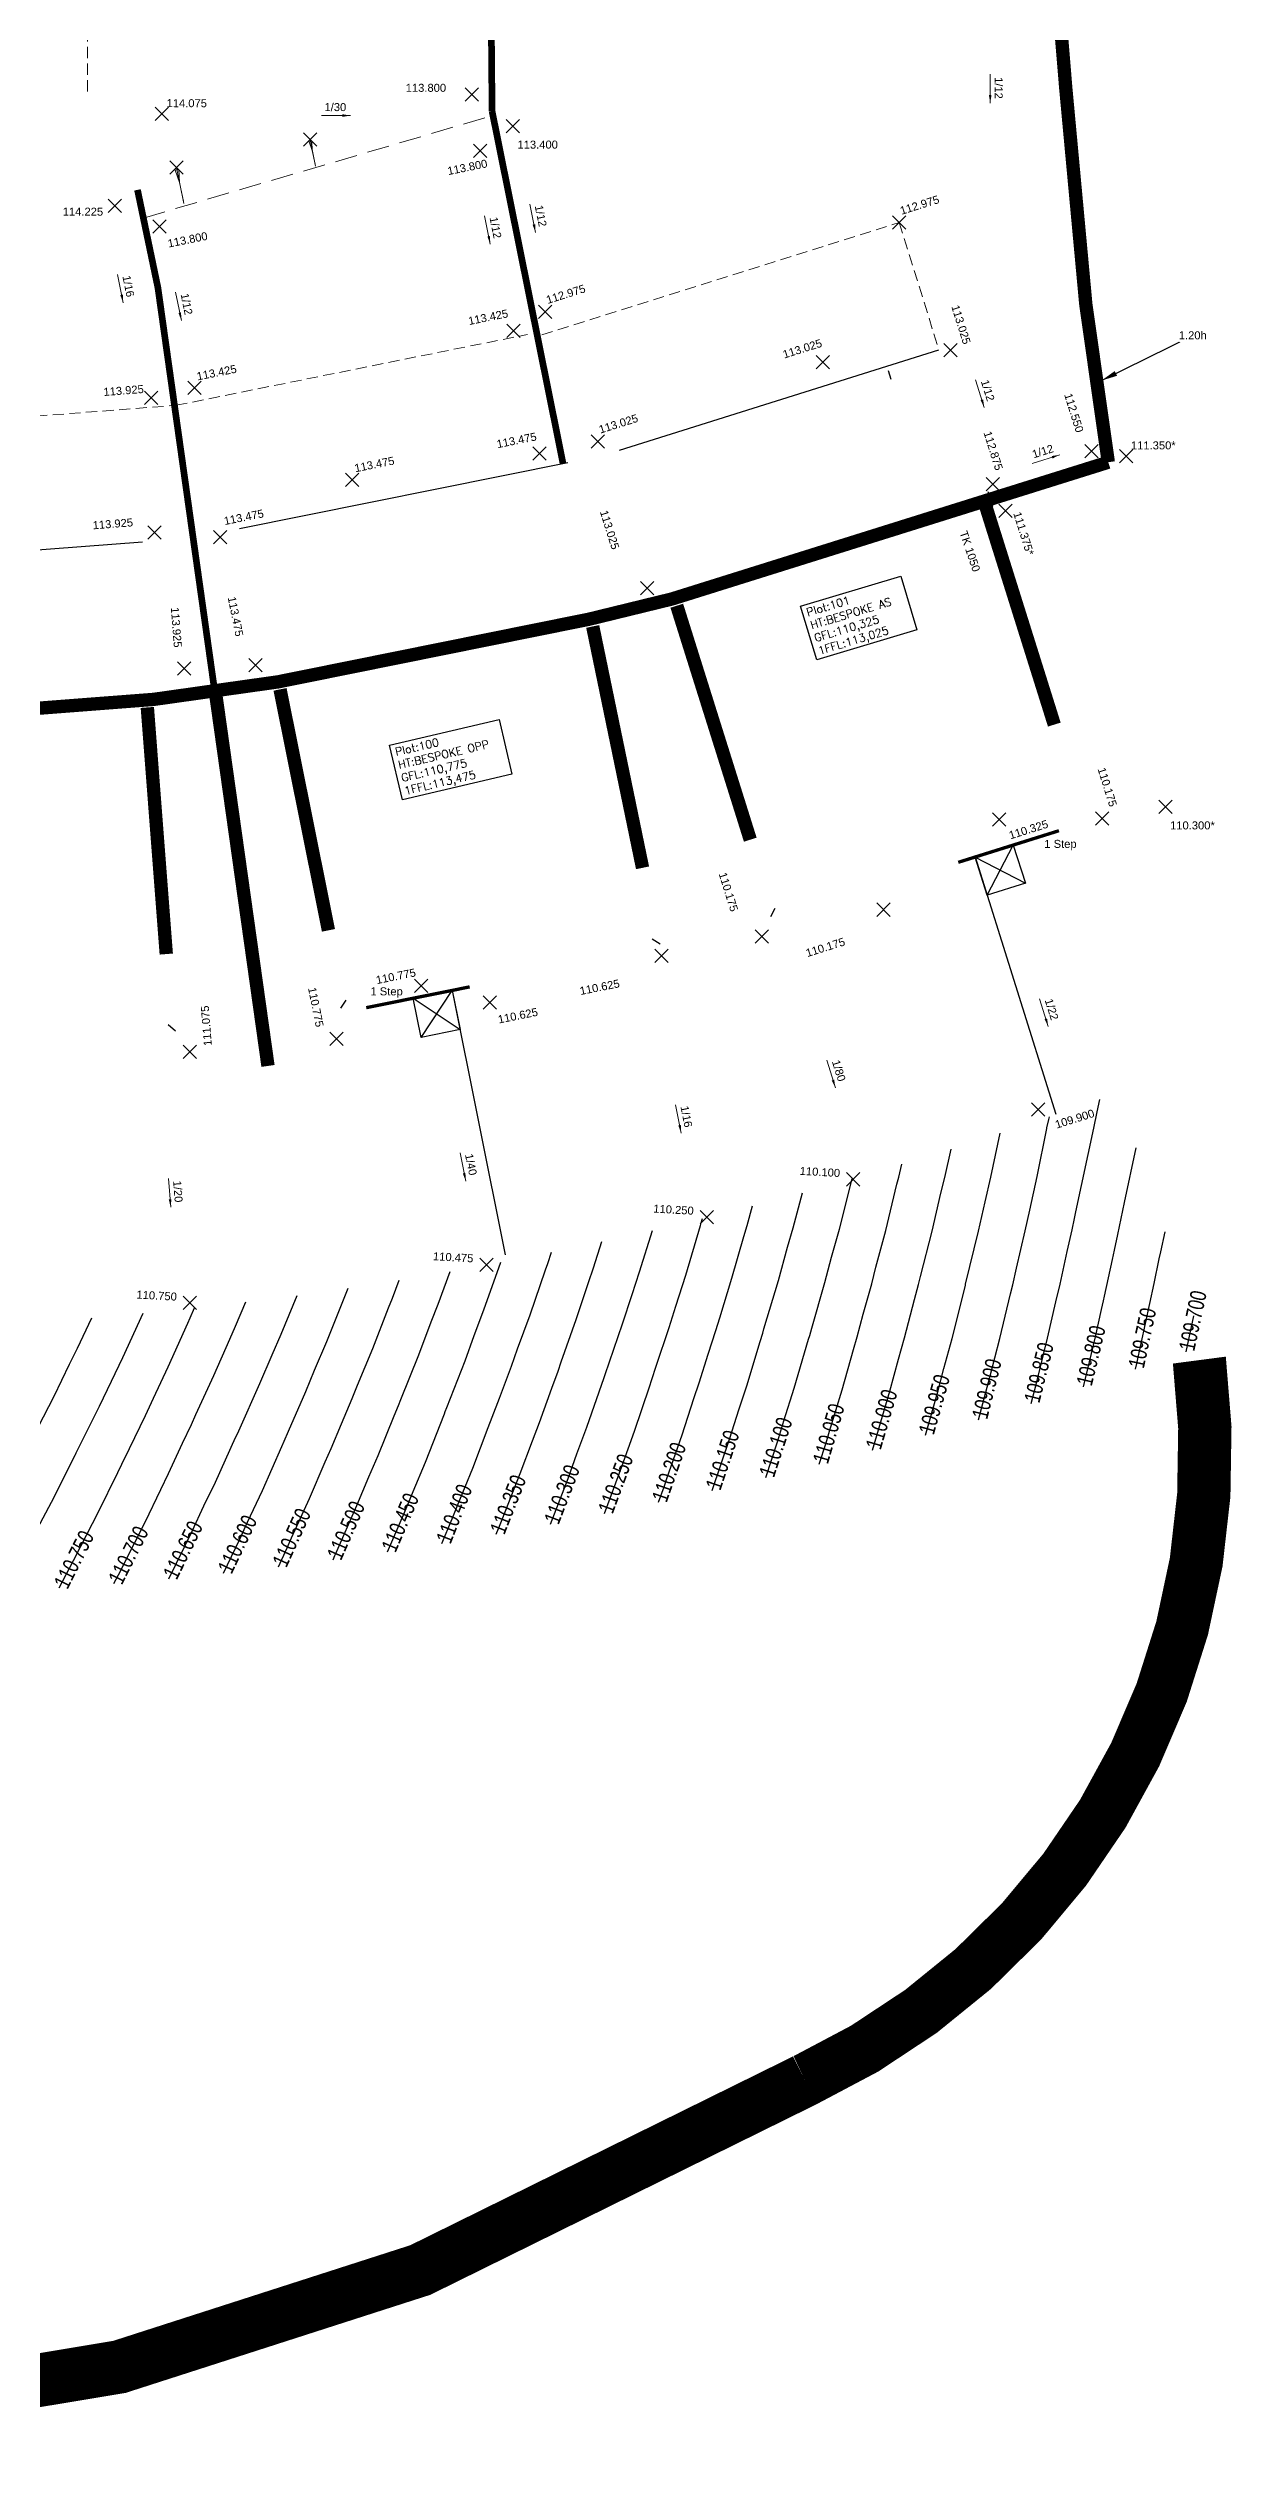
# Model space of a CAD drawing. Header units: metres. Extents: x 287878 to 288371, y 62805 to 63080.
# Drawn here: x 288110.6 to 288137.2, y 62805.3 to 62859.3 of the extents above; entities that cross this region are included whole.
import ezdxf
from ezdxf.enums import TextEntityAlignment as Align

# ---------------------------------------------------------------- set-up
doc = ezdxf.new("R2010")
doc.units = ezdxf.units.M
doc.header["$PDMODE"] = 3
doc.header["$PDSIZE"] = 0.15
doc.linetypes.add('DASHED', pattern=[1.4, 0.7, -0.7])
doc.linetypes.add('HIDDEN', pattern=[0.375, 0.25, -0.125])
doc.layers.get('0').transparency = 0.25
for name, color, linetype, lineweight in [('EXP - DESIGN LINES', 1, 'HIDDEN', 9), ('EXP - LEVELS TEXT', 3, 'Continuous', 18), ('EXP - RETAINING WALLS - 0.6m', 190, 'Continuous', 18), ('EXP - RETAINING WALLS GRAVEL BOARD', 151, 'FENCELINE2', 18), ('EXP - STEPS', 240, 'Continuous', 18), ('EXP - TANKING', 12, 'TANKING', 35), ('EXP - UNDERBUILD', 94, 'UNDERBUILD', 35), ('EXP-EW-BANKS&CUTTINGS', 251, 'HIDDEN', 18), ('EXP-EW-GRADIENTS', 3, 'Continuous', 18), ('EXP-EW-GRADIENTS-TEXT', 3, 'Continuous', 18), ('EXP-EW-LEVEL-LANDING', 1, 'Continuous', 25), ('EXP-EW-LEVELS-POINTS', 3, 'Continuous', 18), ('EXP-EW-LEVELS-TEXT', 3, 'Continuous', 18), ('EXP-EW-RETAINING-WALL-HEIGHTS', 3, 'Continuous', 18), ('EXP-LEVEL-LANDING', 1, 'Continuous', 25)]:
    doc.layers.add(name, color=color, linetype=linetype, lineweight=lineweight)
doc.layers.add('EXP-EW-BANKS&CUTTINGS-WORKING', color=255, linetype='Continuous', lineweight=18, plot=False)
doc.layers.add('EXP-EW-TANKING TEXT', color=3, linetype='Continuous', true_color=0x00ff00)
doc.layers.add('XREF - SOUTHERN CONTOURS$0$EXP_-_EW_-_CONT-PRIMARY', color=1, linetype='Continuous', true_color=0xff0000)
for name, color, linetype in [('Rollover', 72, 'DASHED'), ('XREF - SOUTHERN CONTOURS$0$EXP_-_EW_CONT-SECONDARY', 8, 'Continuous'), ('XREF - SOUTHERN CONTOURS$0$EXP_-_EW_CONT-SECONDARY TEXT', 8, 'Continuous'), ('XREF - SS - FFFL$0$EXP - PEN 1', 1, 'Continuous')]:
    doc.layers.add(name, color=color, linetype=linetype)
doc.layers.add('Working', color=181, linetype='Continuous', plot=False)
doc.styles.add('18 @ 1 to 200', font='arial.ttf', dxfattribs={"height": 0.36})
doc.styles.add('18 @ 1 to 500', font='arial.ttf', dxfattribs={"height": 0.9})
doc.styles.add('Century Gothic', font='arial.ttf')
doc.styles.add('XREF - SOUTHERN CONTOURS$0$ESTROAD', font='arial.ttf', dxfattribs={"width": 0.75})
doc.styles.add('XREF - SS - FFFL$0$Standard', font='simplex.shx')
doc.linetypes.add('FENCELINE2', pattern='A,6.35,-2.54,[132,ltypeshp.shx,S=2.54,R=0,X=-2.54,Y=0],-2.54,25.4', length=36.83)
doc.linetypes.add('TANKING', pattern='A,0.3,-0.1575,["V",Century Gothic,S=0.3,R=0,X=-0.1464,Y=-0.15],-0.1575', length=0.615)
doc.linetypes.add('UNDERBUILD', pattern='A,0.3,-0.1575,["O",Century Gothic,S=0.3,R=0,X=-0.181,Y=-0.15],-0.1575', length=0.615)
doc.dimstyles.new('1 to 200 (18)', dxfattribs={"dimtxt": 0.36, "dimasz": 0.36, "dimexe": 0.09, "dimexo": 0.09, "dimgap": 0.12, "dimtad": 1, "dimdec": 3, "dimzin": 0, "dimdsep": 46, "dimtxsty": '18 @ 1 to 200', "dimcen": 0.12, "dimadec": 0, "dimazin": 0, "dimtfac": 1, "dimtdec": 3, "dimtofl": 0, "dimtmove": 0, "dimatfit": 3, "dimfxl": 0.12, "dimtolj": 1, "dimtzin": 0, "dimarcsym": 1})

# ---------------------------------------------------------------- blocks, each defined once
blk = doc.blocks.new('XREF - SOUTHERN CONTOURS')
at = {"layer": 'XREF - SOUTHERN CONTOURS$0$EXP_-_EW_-_CONT-PRIMARY', "flags": 128}
for points in [[(684.142919, 92.434959), (684.181851, 92.562672), (684.201433, 92.632161), (684.532595, 93.759084), (684.728281, 94.481292), (684.86262, 94.95607), (685.087321, 95.819706), (685.176798, 96.155653), (685.221799, 96.340534), (685.482699, 97.361497), (685.680848, 98.212905), (685.767669, 98.567567), (685.909236, 99.204938)], [(678.11569, 91.005141), (678.372404, 91.694792), (678.501768, 92.066345), (678.787298, 92.857707), (679.125145, 93.860435), (679.181712, 94.022306), (679.278822, 94.320409), (679.569046, 95.193347), (679.715724, 95.668616), (679.940315, 96.367676), (680.273716, 97.487993), (680.290887, 97.543357), (680.319784, 97.644172)], [(690.060131, 94.253315), (690.087626, 94.3817), (690.473928, 96.185479), (690.592768, 96.740383), (690.625346, 96.892504), (690.7222, 97.344746)], [(672.00834, 89.969694), (672.050222, 90.061773), (672.071279, 90.110825), (672.546799, 91.184871), (672.81761, 91.833656), (673.023226, 92.311009), (673.384971, 93.202788), (673.483367, 93.440973), (673.533056, 93.56907), (673.937835, 94.577695), (674.216984, 95.319463), (674.37193, 95.717143), (674.640196, 96.452434)], [(665.846326, 89.336069), (666.171619, 89.94988), (666.334473, 90.273785), (666.726587, 91.03205), (667.167431, 91.931294), (667.261768, 92.118316), (667.430768, 92.472007), (667.789848, 93.210783), (667.9705, 93.604038), (668.304076, 94.308368), (668.743464, 95.290896), (668.798289, 95.40975), (668.895165, 95.632383)]]:
    blk.add_lwpolyline(points, dxfattribs=at)
at = {"layer": 'XREF - SOUTHERN CONTOURS$0$EXP_-_EW_CONT-SECONDARY', "flags": 128}
for points in [[(687.709791, 93.481133), (687.777705, 93.741035), (687.811702, 93.883399), (688.080438, 94.95589), (688.265329, 95.766145), (688.362337, 96.170533), (688.521103, 96.900072), (688.630219, 97.388363), (688.681697, 97.644369), (688.713051, 97.79067), (689.116656, 99.675245), (689.195056, 100.041322), (689.254496, 100.31887)], [(685.336345, 92.768323), (685.611654, 93.741313), (685.749857, 94.272493), (685.93266, 94.944317), (686.23052, 96.138318), (686.232906, 96.147449), (686.236856, 96.16399), (686.529398, 97.359027), (686.676003, 98.019076), (686.805159, 98.570775), (687.014433, 99.560066)], [(686.52527, 93.117396), (686.693397, 93.735281), (686.777687, 94.073166), (687.005305, 94.944242), (687.244882, 95.947493), (687.296417, 96.153161), (687.381258, 96.524966), (687.57861, 97.367967), (687.677285, 97.834427), (687.845085, 98.58533), (688.062947, 99.66879), (688.066017, 99.683114), (688.105534, 99.867632), (688.119029, 99.930649)], [(688.889484, 93.86024), (689.157937, 94.979307), (689.291789, 95.594362), (689.337486, 95.79278), (689.360084, 95.898225), (689.536686, 96.722842), (689.581645, 96.932771), (689.657314, 97.286092), (689.811473, 98.005917), (690.075166, 99.23719)], [(681.743251, 91.816139), (682.014552, 92.645791), (682.151166, 93.095716), (682.383008, 93.82965), (682.704166, 94.926951), (682.73083, 95.01442), (682.77585, 95.174187), (683.07329, 96.206525), (683.223246, 96.772606), (683.397295, 97.400483), (683.685941, 98.536326)], [(682.944996, 92.118135), (683.0967, 92.598381), (683.173052, 92.859253), (683.456341, 93.788546), (683.713028, 94.699474), (683.795304, 94.979454), (683.933583, 95.489796), (684.123634, 96.1754), (684.219344, 96.552026), (684.438626, 97.375331), (684.691885, 98.415829), (684.732729, 98.57566), (684.799726, 98.86353)], [(679.328392, 91.259593), (679.453361, 91.60595), (679.516335, 91.792857), (679.859734, 92.775507), (680.127146, 93.596398), (680.245577, 93.946582), (680.448088, 94.590163), (680.618976, 95.122066), (680.705311, 95.412174), (680.981517, 96.302714), (681.250371, 97.240678), (681.323313, 97.484546), (681.445493, 97.927647)], [(680.537861, 91.529015), (680.935524, 92.70485), (681.135842, 93.341461), (681.312715, 93.882346), (681.613929, 94.874364), (681.672147, 95.06207), (681.701545, 95.164631), (682.02588, 96.24898), (682.233568, 97.002186), (682.35882, 97.436904), (682.567601, 98.225046)], [(676.899934, 90.765693), (677.295001, 91.795178), (677.494067, 92.348915), (677.718333, 92.951397), (678.106228, 94.06549), (678.121927, 94.109702), (678.129864, 94.133689), (678.52247, 95.275861), (678.732845, 95.933868), (678.902386, 96.443815), (679.190222, 97.376468)], [(674.459203, 90.336567), (674.691063, 90.890134), (674.807801, 91.186443), (675.151317, 92.030353), (675.499514, 92.940928), (675.591273, 93.17302), (675.751108, 93.603958), (676.022341, 94.321459), (676.159441, 94.709357), (676.439825, 95.474369), (676.787448, 96.490442), (676.836791, 96.629404), (676.921253, 96.884667)], [(675.680983, 90.543081), (675.769227, 90.759867), (675.813672, 90.876095), (676.221267, 91.907051), (676.493294, 92.640474), (676.652953, 93.05652), (676.930094, 93.827438), (677.070304, 94.209992), (677.141185, 94.417172), (677.479359, 95.369553), (677.756733, 96.20784), (677.867841, 96.531075), (678.057261, 97.123539)], [(670.779375, 89.811439), (670.976453, 90.233394), (671.075479, 90.457816), (671.480926, 91.349218), (671.833414, 92.170331), (671.96531, 92.468242), (672.198095, 93.025928), (672.438925, 93.592594), (672.560485, 93.896825), (672.901513, 94.722346), (673.256386, 95.6372), (673.343787, 95.854986), (673.495655, 96.258536)], [(673.234964, 90.145167), (673.616882, 91.031822), (673.809093, 91.505662), (674.085266, 92.165026), (674.512788, 93.250185), (674.533407, 93.300839), (674.569445, 93.395082), (674.978148, 94.444046), (675.184688, 95.010151), (675.403979, 95.590251), (675.782251, 96.660499)], [(667.081828, 89.430558), (667.23456, 89.72591), (667.311086, 89.882009), (667.78205, 90.815692), (668.133054, 91.55029), (668.309686, 91.909415), (668.625206, 92.587201), (668.824619, 93.008251), (668.925019, 93.23276), (669.331136, 94.113159), (669.686621, 94.930108), (669.817571, 95.221704), (670.048215, 95.766732)], [(668.31605, 89.540548), (668.842256, 90.610419), (669.106308, 91.177645), (669.362259, 91.711555), (669.81813, 92.717165), (669.863982, 92.816567), (669.887085, 92.86966), (670.362702, 93.92875), (670.637213, 94.577438), (670.841273, 95.044413), (671.199512, 95.915355)], [(669.548551, 89.668383), (669.907094, 90.416298), (670.087136, 90.813454), (670.419376, 91.5248), (670.856563, 92.515592), (670.91163, 92.636662), (671.009122, 92.863768), (671.398667, 93.755208), (671.595185, 94.232979), (671.86929, 94.877939), (672.30295, 95.963271), (672.31966, 96.003719), (672.348796, 96.078832)], [(663.372208, 89.194508), (663.47142, 89.368775), (663.520959, 89.46031), (664.060667, 90.430926), (664.404706, 91.082192), (664.630322, 91.497745), (665.037894, 92.288447), (665.1853, 92.56969), (665.259269, 92.718643), (665.734512, 93.648122), (666.08431, 94.370749), (666.2639, 94.73093), (666.584192, 95.410005)], [(664.609749, 89.256853), (665.113618, 90.184908), (665.365662, 90.673879), (665.675974, 91.259424), (666.209496, 92.320559), (666.218613, 92.33819), (666.234993, 92.371601), (666.759778, 93.424096), (667.023579, 93.9834), (667.281629, 94.514314), (667.740456, 95.513123)], [(691.195598, 94.641535), (691.369233, 95.452301)]]:
    blk.add_lwpolyline(points, dxfattribs=at)
at = {"layer": 'XREF - SOUTHERN CONTOURS$0$EXP_-_EW_-_CONT-PRIMARY', "char_height": 0.36, "width": 2.52, "attachment_point": 5, "line_spacing_factor": 0.888, "style": 'XREF - SOUTHERN CONTOURS$0$ESTROAD'}
for s, insert, rotation in [('109.750', (690.210909, 94.95735), 77.9119872), ('110.000', (684.346433, 93.125587), 73.6237944), ('110.250', (678.366864, 91.679909), 69.582855), ('110.500', (672.300198, 90.627878), 66.1192323), ('110.750', (666.182993, 89.972502), 63.3074836)]:
    blk.add_mtext(s, dxfattribs=dict(at, insert=insert, rotation=rotation))
at = {"layer": 'XREF - SOUTHERN CONTOURS$0$EXP_-_EW_CONT-SECONDARY TEXT', "char_height": 0.36, "width": 2.52, "attachment_point": 5, "line_spacing_factor": 0.888, "style": 'XREF - SOUTHERN CONTOURS$0$ESTROAD'}
for s, insert, rotation in [('109.700', (691.346376, 95.345571), 77.9119872), ('109.800', (689.05744, 94.560376), 76.510208), ('109.850', (687.885835, 94.179257), 75.9329224), ('109.950', (685.532374, 93.461124), 74.2010728), ('109.900', (686.712675, 93.812562), 75.9926756), ('110.100', (681.967034, 92.500479), 71.8919604), ('110.050', (683.157476, 92.806033), 73.6863095), ('110.200', (679.567323, 91.938761), 70.7374039), ('110.150', (680.768528, 92.211065), 71.3146818), ('110.300', (677.157893, 91.437896), 69.0055847), ('110.450', (673.519797, 90.806431), 66.696503), ('110.400', (674.734989, 91.00163), 68.4969331), ('110.350', (675.946585, 91.21228), 68.4283144), ('110.600', (669.859796, 90.317634), 64.3874356), ('110.550', (671.079202, 90.466001), 65.541962), ('110.700', (667.407305, 90.072763), 63.2329065), ('110.650', (668.633819, 90.18663), 63.8101695)]:
    blk.add_mtext(s, dxfattribs=dict(at, insert=insert, rotation=rotation))
blk = doc.blocks.new('XREF - SS - FFFL')
at = {"layer": 'XREF - SS - FFFL$0$EXP - PEN 1', "char_height": 0.18, "attachment_point": 1, "style": 'XREF - SS - FFFL$0$Standard', "bg_fill": 19, "box_fill_scale": 1.5, "bg_fill_color": 256, "bg_fill_transparency": 0}
for s, width, insert, rotation in [('\\pt0.9;Plot:101\\P\\ptz;HT:BESPOKE AS \\PGFL:110,325\\P1FFL:113,025', 2.17037, (682.638, 111.359), 16.6963), ('\\pt0.9;Plot:100\\P\\ptz;HT:BESPOKE OPP \\PGFL:110,775\\P1FFL:113,475', 2.35037, (673.389, 108.225), 13.158)]:
    blk.add_mtext_dynamic_manual_height_columns(s, width=width, gutter_width=1, heights=[0], dxfattribs=dict(at, insert=insert, rotation=rotation))
blk = doc.blocks.new('*U382')
at = {"layer": 'EXP-EW-BANKS&CUTTINGS', "linetype": 'Continuous'}
blk.add_lwpolyline([(0, -0.773), (0, -0.342), (0.042, -0.055), (-0.042, -0.055), (0, -0.342)], dxfattribs=at)
at = {"layer": 'EXP-EW-BANKS&CUTTINGS-WORKING'}
blk.add_line((0, -0.828), (0, 0), dxfattribs=at)
blk.add_point((0, 0), dxfattribs=at)
blk = doc.blocks.new('*U383')
at = {"layer": 'EXP-EW-BANKS&CUTTINGS', "linetype": 'Continuous'}
blk.add_lwpolyline([(0, -0.567), (0, -0.251), (0.031, -0.041), (-0.031, -0.041), (0, -0.251)], dxfattribs=at)
at = {"layer": 'EXP-EW-BANKS&CUTTINGS-WORKING'}
blk.add_line((0, -0.607), (0, 0), dxfattribs=at)
blk.add_point((0, 0), dxfattribs=at)
blk = doc.blocks.new('*U427')
at = {"layer": 'EXP-LEVEL-LANDING', "ltscale": 2}
for p, q in [((-7.42, 0.067), (-8.566, 0.621)), ((-7.716, 0.917), (-8.27, -0.229))]:
    blk.add_line(p, q, dxfattribs=at)
blk.add_lwpolyline([(-8.27, -0.229), (-8.566, 0.621), (-7.716, 0.917), (-7.42, 0.067)], close=True, dxfattribs=at)
blk = doc.blocks.new('*U428')
at = {"layer": 'EXP-LEVEL-LANDING', "ltscale": 2}
for p, q in [((-7.348, 0.149), (-8.547, 0.576)), ((-7.734, 0.962), (-8.161, -0.237))]:
    blk.add_line(p, q, dxfattribs=at)
blk.add_lwpolyline([(-8.161, -0.237), (-8.547, 0.576), (-7.734, 0.962), (-7.348, 0.149)], close=True, dxfattribs=at)
blk = doc.blocks.new('*U390')
at = {"layer": 'EXP-EW-GRADIENTS-TEXT', "color": 0, "style": '18 @ 1 to 200'}
blk.add_attdef('1/00', (0.13, 0.2), '', height=0.36, rotation=360, dxfattribs=at)
at = {"layer": 'EXP-EW-GRADIENTS'}
blk.add_leader([(1.3, 0), (0, 0)], dimstyle='1 to 200 (18)', dxfattribs=at)
blk = doc.blocks.new('*U391')
at = {"layer": 'EXP-EW-GRADIENTS-TEXT', "color": 0, "style": '18 @ 1 to 200'}
blk.add_attdef('1/00', (0.13, 0.2), '', height=0.36, rotation=360, dxfattribs=at)
at = {"layer": 'EXP-EW-GRADIENTS'}
blk.add_leader([(1.3, 0), (0, 0)], dimstyle='1 to 200 (18)', dxfattribs=at)
blk = doc.blocks.new('*U392')
at = {"layer": 'EXP-EW-GRADIENTS-TEXT', "color": 0, "style": '18 @ 1 to 200'}
blk.add_attdef('1/00', (0.13, 0.2), '', height=0.36, rotation=360, dxfattribs=at)
at = {"layer": 'EXP-EW-GRADIENTS'}
blk.add_leader([(1.3, 0), (0, 0)], dimstyle='1 to 200 (18)', dxfattribs=at)
blk = doc.blocks.new('*U380')
at = {"layer": 'EXP-EW-GRADIENTS-TEXT', "color": 0, "style": '18 @ 1 to 200'}
blk.add_attdef('1/00', (0.13, 0.2), '', height=0.36, rotation=360, dxfattribs=at)
at = {"layer": 'EXP-EW-GRADIENTS'}
blk.add_leader([(1.3, 0), (0, 0)], dimstyle='1 to 200 (18)', dxfattribs=at)
blk = doc.blocks.new('*U381')
at = {"layer": 'EXP-EW-GRADIENTS-TEXT', "color": 0, "style": '18 @ 1 to 200'}
blk.add_attdef('1/00', (0.13, 0.2), '', height=0.36, rotation=360, dxfattribs=at)
at = {"layer": 'EXP-EW-GRADIENTS'}
blk.add_leader([(1.3, 0), (0, 0)], dimstyle='1 to 200 (18)', dxfattribs=at)
blk = doc.blocks.new('*U384')
at = {"layer": 'EXP-EW-GRADIENTS-TEXT', "color": 0, "style": '18 @ 1 to 200'}
blk.add_attdef('1/00', (0.13, 0.2), '', height=0.36, rotation=360, dxfattribs=at)
at = {"layer": 'EXP-EW-GRADIENTS'}
blk.add_leader([(1.3, 0), (0, 0)], dimstyle='1 to 200 (18)', dxfattribs=at)
blk = doc.blocks.new('*U359')
at = {"layer": 'EXP-EW-GRADIENTS-TEXT', "color": 0, "style": '18 @ 1 to 200'}
blk.add_attdef('1/00', (0.13, 0.2), '', height=0.36, rotation=360, dxfattribs=at)
at = {"layer": 'EXP-EW-GRADIENTS'}
blk.add_leader([(1.3, 0), (0, 0)], dimstyle='1 to 200 (18)', dxfattribs=at)
blk = doc.blocks.new('*U363')
at = {"layer": 'EXP-EW-GRADIENTS-TEXT', "color": 0, "style": '18 @ 1 to 200'}
blk.add_attdef('1/00', (0.13, 0.2), '', height=0.36, rotation=360, dxfattribs=at)
at = {"layer": 'EXP-EW-GRADIENTS'}
blk.add_leader([(1.3, 0), (0, 0)], dimstyle='1 to 200 (18)', dxfattribs=at)
blk = doc.blocks.new('*U355')
at = {"layer": 'EXP-EW-GRADIENTS-TEXT', "color": 0, "style": '18 @ 1 to 200'}
blk.add_attdef('1/00', (0.15, 0.18), '', height=0.36, rotation=352.6274, dxfattribs=at)
at = {"layer": 'EXP-EW-GRADIENTS'}
blk.add_leader([(1.29, -0.17), (0, 0)], dimstyle='1 to 200 (18)', dxfattribs=at)
blk = doc.blocks.new('*U356')
at = {"layer": 'EXP-EW-GRADIENTS-TEXT', "color": 0, "style": '18 @ 1 to 200'}
blk.add_attdef('1/00', (0.15, 0.18), '', height=0.36, rotation=352.6274, dxfattribs=at)
at = {"layer": 'EXP-EW-GRADIENTS'}
blk.add_leader([(1.29, -0.17), (0, 0)], dimstyle='1 to 200 (18)', dxfattribs=at)
blk = doc.blocks.new('*U357')
at = {"layer": 'EXP-EW-GRADIENTS-TEXT', "color": 0, "style": '18 @ 1 to 200'}
blk.add_attdef('1/00', (0.15, 0.18), '', height=0.36, rotation=352.6274, dxfattribs=at)
at = {"layer": 'EXP-EW-GRADIENTS'}
blk.add_leader([(1.29, -0.17), (0, 0)], dimstyle='1 to 200 (18)', dxfattribs=at)
blk = doc.blocks.new('*U425')
at = {"layer": 'EXP-EW-GRADIENTS-TEXT', "color": 0, "style": '18 @ 1 to 200'}
blk.add_attdef('1/00', (0.15, 0.18), '', height=0.36, rotation=352.6274, dxfattribs=at)
at = {"layer": 'EXP-EW-GRADIENTS'}
blk.add_leader([(1.29, -0.17), (0, 0)], dimstyle='1 to 200 (18)', dxfattribs=at)
blk = doc.blocks.new('*U426')
at = {"layer": 'EXP-EW-GRADIENTS-TEXT', "color": 0, "style": '18 @ 1 to 200'}
blk.add_attdef('1/00', (0.15, 0.18), '', height=0.36, rotation=352.6274, dxfattribs=at)
at = {"layer": 'EXP-EW-GRADIENTS'}
blk.add_leader([(1.29, -0.17), (0, 0)], dimstyle='1 to 200 (18)', dxfattribs=at)

msp = doc.modelspace()

# ---------------------------------------------------------------- linework, layer by layer
at = {"layer": 'EXP - DESIGN LINES'}
for points in [[(288121.714, 62852.891), (288129.745, 62855.411)], [(288129.745, 62855.411), (288130.643, 62852.549)], [(288113.486, 62851.302), (288121.391, 62852.896)], [(288105.102, 62850.657), (288113.486, 62851.3)]]:
    msp.add_lwpolyline(points, dxfattribs=at)
at = {"layer": 'EXP - RETAINING WALLS - 0.6m', "const_width": 0.3}
for points in [[(288133.197, 62862.034), (288133.495, 62858.432), (288133.946, 62853.569), (288134.451, 62850.022)], [(288134.451, 62850.022), (288124.638, 62846.946), (288122.775, 62846.491), (288115.762, 62845.078)], [(288105.497, 62844.113), (288112.981, 62844.687), (288115.77, 62845.08)], [(288114.377, 62844.799), (288115.552, 62836.442)]]:
    msp.add_lwpolyline(points, dxfattribs=at)
at = {"layer": 'EXP - RETAINING WALLS GRAVEL BOARD', "ltscale": 0.05, "const_width": 0.15}
for points in [[(288122.186, 62850.001), (288120.592, 62857.918)], [(288114.352, 62844.88), (288113.077, 62853.943), (288112.617, 62856.148)]]:
    msp.add_lwpolyline(points, dxfattribs=at)
at = {"layer": 'EXP - TANKING', "const_width": 0.3, "flags": 128}
msp.add_lwpolyline([(288131.659, 62849.147), (288133.237, 62844.12)], dxfattribs=at)
at = {"layer": 'EXP - UNDERBUILD', "const_width": 0.3, "flags": 128}
for points in [[(288126.399, 62841.531), (288124.746, 62846.794)], [(288122.855, 62846.328), (288123.976, 62840.898)], [(288116.912, 62839.492), (288115.823, 62844.912)], [(288113.264, 62838.958), (288112.838, 62844.506)]]:
    msp.add_lwpolyline(points, dxfattribs=at)
at = {"layer": 'EXP-EW-LEVELS-POINTS'}
for p in [(288120.136, 62858.29), (288113.165, 62857.86), (288121.058, 62857.581), (288120.321, 62857.026), (288112.104, 62855.791), (288113.114, 62855.324), (288121.788, 62853.407), (288121.074, 62852.974), (288128.028, 62852.273), (288130.901, 62852.541), (288112.922, 62851.468), (288113.896, 62851.694), (288121.661, 62850.221), (288122.973, 62850.49), (288134.074, 62850.272), (288134.856, 62850.16), (288117.444, 62849.628), (288131.857, 62849.529), (288132.138, 62848.927), (288113.003, 62848.438), (288114.477, 62848.335), (288124.083, 62847.192), (288113.668, 62845.382), (288115.274, 62845.459), (288131.999, 62841.988), (288134.313, 62842.009), (288135.736, 62842.267), (288129.397, 62839.957), (288126.66, 62839.35), (288124.403, 62838.918), (288118.994, 62838.243), (288120.542, 62837.87), (288113.793, 62836.756), (288117.093, 62837.054), (288132.874, 62835.459)]:
    msp.add_point(p, dxfattribs=at)
at = {"layer": 'Rollover', "const_width": 1.2}
msp.add_lwpolyline([(288136.499, 62829.825, -0.326482), (288127.627, 62813.625), (288118.978, 62809.357), (288112.21, 62807.178), (288106.748, 62806.269), (288099.006, 62805.866), (288021.978, 62809.413), (288022.464, 62819.127)], format="xyb", dxfattribs=at)
at = {"layer": 'Working'}
for points in [[(288129.503, 62852.084), (288129.563, 62851.893)], [(288114.914, 62848.529), (288122.293, 62850.015)], [(288131.855, 62849.025), (288131.75, 62849.359)], [(288105.332, 62847.666), (288112.73, 62848.234)], [(288131.457, 62841.142), (288133.272, 62835.356)], [(288126.86, 62839.806), (288126.958, 62839.994)], [(288124.193, 62839.304), (288124.369, 62839.187)], [(288117.191, 62837.741), (288117.308, 62837.918)], [(288120.895, 62832.196), (288119.698, 62838.141)], [(288113.31, 62837.371), (288113.471, 62837.233)]]:
    msp.add_lwpolyline(points, dxfattribs=at)

# ---------------------------------------------------------------- block references
msp.add_blockref('XREF - SOUTHERN CONTOURS', (287445.006, 62735.366))

# ---------------------------------------------------------------- texts
at = {"layer": 'EXP-EW-LEVELS-TEXT', "style": '18 @ 1 to 200'}
for s, rotation, p in [('113.800', 359.997, (288118.649, 62858.354)), ('114.075', 359.8637, (288113.27, 62858.009)), ('113.800', 11.3881, (288119.608, 62856.48)), ('113.400', 0.0413, (288121.163, 62857.076)), ('114.225', 359.8621, (288110.935, 62855.57)), ('113.800', 11.3822, (288113.316, 62854.85)), ('112.975', 17.4273, (288121.843, 62853.581)), ('113.025', 287.4214, (288130.918, 62853.525)), ('113.425', 11.3822, (288120.076, 62853.107)), ('113.025', 17.4214, (288127.163, 62852.353)), ('113.425', 11.3881, (288113.969, 62851.861)), ('113.925', 4.3831, (288111.858, 62851.511)), ('112.550', 287.4099, (288133.457, 62851.54)), ('113.025', 17.4273, (288123.027, 62850.665)), ('113.475', 11.3822, (288120.715, 62850.337)), ('112.875', 287.4214, (288131.643, 62850.687)), ('111.350*', 0.0472, (288134.96, 62850.31)), ('113.475', 11.3881, (288117.517, 62849.795)), ('113.925', 4.3831, (288111.616, 62848.512)), ('113.475', 11.3881, (288114.58, 62848.608)), ('113.025', 287.4273, (288123.015, 62848.908)), ('111.375*', 287.4273, (288132.312, 62848.872)), ('113.925', 274.389, (288113.367, 62846.753)), ('113.475', 281.3881, (288114.645, 62846.98)), ('110.175', 287.4214, (288134.208, 62843.122)), ('110.325', 17.4214, (288132.25, 62841.537)), ('110.300*', 0.0413, (288135.84, 62841.762)), ('110.175', 287.4273, (288125.687, 62840.763)), ('110.175', 17.4273, (288127.681, 62838.889)), ('110.775', 11.3881, (288118, 62838.282)), ('110.625', 11.3881, (288122.584, 62838.036)), ('110.775', 281.3881, (288116.451, 62838.193)), ('111.075', 94.3831, (288114.289, 62836.899)), ('110.625', 11.3822, (288120.744, 62837.395)), ('109.900', 17.4214, (288133.289, 62835.03))]:
    msp.add_text(s, height=0.18, rotation=rotation, dxfattribs=at).set_placement(p)
at = {"layer": 'EXP-EW-TANKING TEXT', "insert": (288131.101, 62848.439), "char_height": 0.18, "attachment_point": 7, "rotation": 288.6791, "style": '18 @ 1 to 200'}
msp.add_mtext('TK 1050', dxfattribs=at)

# ---------------------------------------------------------------- leaders
at = {"layer": 'EXP-EW-RETAINING-WALL-HEIGHTS'}
msp.add_leader([(288134.298, 62851.859), (288136.351, 62852.876)], dimstyle='1 to 200 (18)', dxfattribs=at)

# ---------------------------------------------------------------- next in the draw order: wipeouts: each hides what was drawn before it
msp.add_wipeout([(288135.897, 62852.896), (288135.941, 62852.992), (288136.03, 62853.054), (288136.132, 62853.092), (288136.239, 62853.113), (288136.348, 62853.12), (288136.456, 62853.113), (288136.563, 62853.092), (288136.665, 62853.054), (288136.754, 62852.992), (288136.798, 62852.896), (288136.754, 62852.799), (288136.665, 62852.737), (288136.563, 62852.699), (288136.456, 62852.679), (288136.348, 62852.672), (288136.239, 62852.679), (288136.132, 62852.699), (288136.03, 62852.737), (288135.941, 62852.799)]).dxf.layer = 'EXP-EW-RETAINING-WALL-HEIGHTS'

# ---------------------------------------------------------------- next in the draw order: texts
at = {"layer": 'EXP-EW-RETAINING-WALL-HEIGHTS', "style": '18 @ 1 to 200'}
msp.add_text('1.20h', height=0.18, rotation=360, dxfattribs=at).set_placement((288136.351, 62852.876), align=Align.MIDDLE_CENTER)

# ---------------------------------------------------------------- next in the draw order: block references
at = {"layer": 'Working'}
msp.add_blockref('XREF - SS - FFFL', (287445.006, 62735.366), dxfattribs=at)

# ---------------------------------------------------------------- next in the draw order: linework, layer by layer
at = {"layer": 'EXP - DESIGN LINES'}
msp.add_lwpolyline([(288111.489, 62858.363), (288111.502, 62863.668)], dxfattribs=at)
at = {"layer": 'EXP - RETAINING WALLS GRAVEL BOARD', "ltscale": 0.05, "const_width": 0.15}
msp.add_lwpolyline([(288120.553, 62862.233), (288120.592, 62857.918)], dxfattribs=at)
at = {"layer": 'EXP - STEPS', "const_width": 0.075}
for points in [[(288131.077, 62841.022), (288133.341, 62841.733)], [(288117.762, 62837.752), (288120.088, 62838.22)]]:
    msp.add_lwpolyline(points, dxfattribs=at)
at = {"layer": 'EXP-EW-BANKS&CUTTINGS', "ltscale": 2}
msp.add_lwpolyline([(288112.749, 62855.515), (288120.508, 62857.791)], dxfattribs=at)
at = {"layer": 'EXP-EW-LEVELS-POINTS'}
for p in [(288129.745, 62855.411), (288128.713, 62833.891), (288125.42, 62833.043), (288120.465, 62831.971), (288113.796, 62831.11)]:
    msp.add_point(p, dxfattribs=at)
at = {"layer": 'Working'}
msp.add_lwpolyline([(288123.461, 62850.295), (288130.643, 62852.549)], dxfattribs=at)

# ---------------------------------------------------------------- next in the draw order: block references
at = {"layer": 'EXP-EW-BANKS&CUTTINGS', "linetype": 'Continuous', "rotation": 11.76447980719388}
for name, p in [('*U383', (288116.497, 62857.278)), ('*U382', (288113.492, 62856.652))]:
    msp.add_blockref(name, p, dxfattribs=at)
at = {"layer": 'EXP-EW-GRADIENTS'}
for name, p, xscale, yscale, zscale, rotation, values in [('*U390', (288131.795, 62858.751), 0.5, 0.5, 0.5, 270.0015177941626, {'1/00': '1/12'}), ('*U359', (288116.757, 62857.821), 0.5, 0.5, 0.5, 359.8607468423269, {'1/00': '1/30'}), ('*U384', (288121.44, 62855.829), 0.5, 0.5, 0.5, 281.4041523177583, {'1/00': '1/12'}), ('*U381', (288120.423, 62855.565), 0.5, 0.5, 0.5, 281.4041523177583, {'1/00': '1/12'}), ('*U363', (288112.166, 62854.248), 0.5, 0.5, 0.5, 281.4041523177583, {'1/00': '1/16'}), ('*U380', (288113.475, 62853.846), 0.5, 0.5, 0.5, 281.4041523177583, {'1/00': '1/12'}), ('*U391', (288131.467, 62851.875), 0.5, 0.5, 0.5, 287.4243169960497, {'1/00': '1/12'}), ('*U392', (288132.739, 62849.993), 0.5, 0.5, 0.5, 17.4243169960488, {'1/00': '1/12'}), ('*U426', (288132.906, 62837.952), 0.4999999999999998, 0.4999999999999998, 0.4999999999999998, 294.7969534759528, {'1/00': '1/22'}), ('*U425', (288128.119, 62836.573), 0.4999999999999998, 0.4999999999999998, 0.4999999999999998, 294.7969534759528, {'1/00': '1/80'}), ('*U357', (288124.718, 62835.568), 0.4999999999999999, 0.4999999999999999, 0.4999999999999999, 288.7578000070655, {'1/00': '1/16'}), ('*U356', (288119.872, 62834.489), 0.4999999999999999, 0.4999999999999999, 0.4999999999999999, 288.7578000070655, {'1/00': '1/40'}), ('*U355', (288113.315, 62833.91), 0.4999999999999999, 0.4999999999999999, 0.4999999999999999, 281.7587120433485, {'1/00': '1/20'})]:
    msp.add_blockref(name, p, dxfattribs=dict(at, xscale=xscale, yscale=yscale, zscale=zscale, rotation=rotation)).add_auto_attribs(values)
at = {"layer": 'EXP-EW-LEVEL-LANDING', "extrusion": (-0.001404, 0.00697, 0.999975), "rotation": 172.2290407200748}
for name, p in [('*U428', (288123.913, 62843.572, 33.607)), ('*U427', (288111.189, 62840.326, 33.596))]:
    msp.add_blockref(name, p, dxfattribs=at)

# ---------------------------------------------------------------- next in the draw order: texts
at = {"layer": 'EXP - LEVELS TEXT', "char_height": 0.18, "attachment_point": 1, "style": '18 @ 1 to 500'}
for insert in [(288133.012, 62841.527), (288117.856, 62838.209)]:
    msp.add_mtext_dynamic_manual_height_columns('1 Step', width=1.68966, gutter_width=1, heights=[0], dxfattribs=dict(at, insert=insert))
at = {"layer": 'EXP-EW-LEVELS-TEXT', "style": '18 @ 1 to 200'}
for s, rotation, p in [('112.975', 17.4273, (288129.8, 62855.586)), ('110.100', 356.8079, (288127.507, 62833.993)), ('110.250', 356.8079, (288124.214, 62833.144)), ('110.475', 356.8079, (288119.259, 62832.073)), ('110.750', 356.8079, (288112.59, 62831.211))]:
    msp.add_text(s, height=0.18, rotation=rotation, dxfattribs=at).set_placement(p)

doc.saveas('drawing.dxf')
